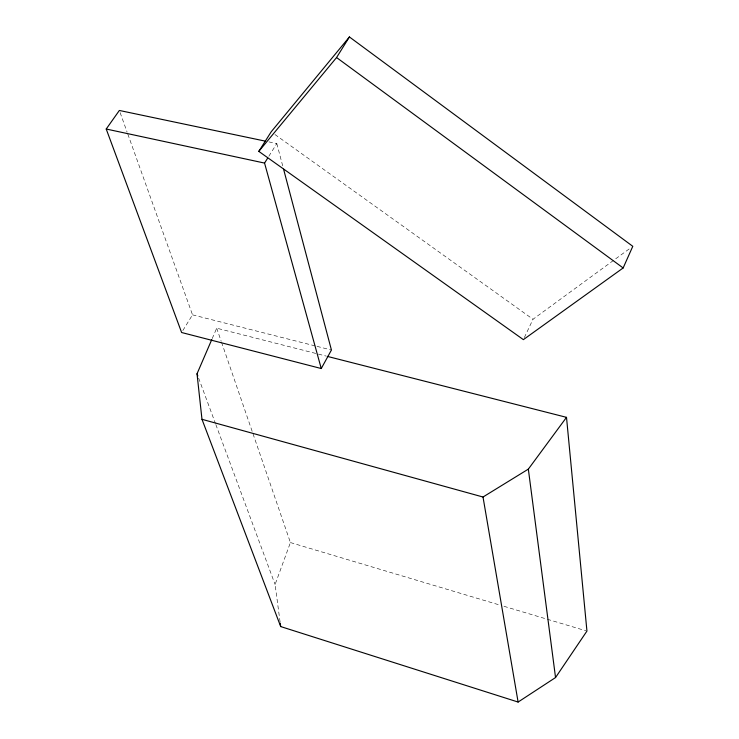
<?xml version="1.0" encoding="UTF-8"?>
<svg xmlns="http://www.w3.org/2000/svg" width="739" height="739" viewBox="0 0 739 739"><rect width="100%" height="100%" fill="white"/><g stroke="black" fill="none" stroke-linecap="round" stroke-linejoin="round"><path stroke-width="0.55" stroke-dasharray="3.69 2.77" d="M280.081 622.016L275.093 584.512L290.418 542.555L252.618 432.648M212.222 338.545L216.693 328.181L317.28 353.815M524.339 337.594L533.013 319.257L630.016 248.341M182.829 330.555L192.519 314.842L127.487 133.168M268.848 156.243L276.802 143.551L268.931 141.897M192.519 314.842L315.876 346.083M316.994 346.369L331.432 350.027M318.398 354.101L326.222 356.096M290.418 542.555L499.527 604.982M503.952 606.303L585.833 630.746M274.926 134.507L533.013 319.257M198.625 378.1L215.437 423.493M215.843 424.574L275.093 584.512M120.134 112.624L127.099 132.087M216.693 328.181L221.183 341.233M221.561 342.323L252.239 431.558M276.802 143.551L282.704 165.869"/><path stroke-width="1.11" d="M327.34 356.383L566.508 417.341L586.942 631.069L555.543 677.552L518.104 702.05L280.691 626.57L201.978 419.309L197.027 373.786L211.779 339.58M623.153 267.961L632.787 246.309L349.418 36.95L271.176 131.819L258.807 151.375L523.378 339.635L623.153 267.961L336.568 57.54L349.418 36.95M265.56 141.186L119.358 110.462L106.213 129.02L181.618 332.513L321.253 368.53L331.432 350.027L283.591 169.222M321.253 368.53L264.562 163.079L267.62 158.201M201.978 419.309L483.01 497.014L528.339 469.126L566.508 417.341M258.807 151.375L336.568 57.54M106.213 129.02L264.562 163.079M197.027 373.786L197.821 375.939M483.01 497.014L518.104 702.05M280.229 623.153L280.691 626.57M528.339 469.126L555.543 677.552"/></g></svg>
